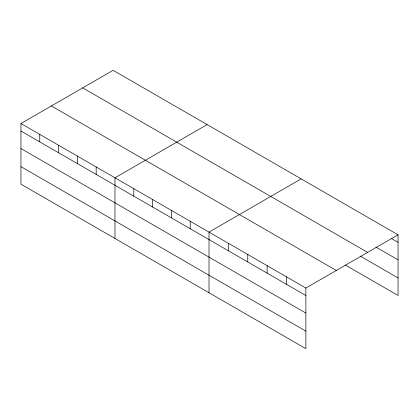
<?xml version="1.0" encoding="UTF-8"?>
<svg xmlns="http://www.w3.org/2000/svg" width="419" height="419" viewBox="0 0 419 419"><rect width="100%" height="100%" fill="white"/><g stroke="black" fill="none" stroke-linecap="round" stroke-linejoin="round"><path stroke-width="0.63" d="M20.95 123.526L305.886 288.031L305.886 348.687L20.95 184.182L20.95 123.526L113.114 70.313L398.05 234.818L398.05 295.474L345.46 265.112M207.143 124.6L114.979 177.813L114.979 238.469M301.172 178.887L209.008 232.1L209.008 292.755M305.886 288.031L398.05 234.818M391.409 238.474L398.05 242.308M375.906 247.069L398.05 259.853M82.7 87.875L367.636 252.379M360.408 256.198L398.05 277.928M51.364 105.965L336.3 270.47M20.95 131.011L305.886 295.521M20.95 148.556L305.886 313.061M20.95 166.636L305.886 331.141M286.507 276.844L286.507 284.333M267.133 265.656L267.133 273.146M247.76 254.474L247.76 261.959M228.381 243.287L228.381 250.772M190.2 221.242L190.2 228.727M171.397 210.385L171.397 217.87M152.589 199.528L152.589 207.012M133.781 188.67L133.781 196.155M96.171 166.956L96.171 174.44M77.368 156.098L77.368 163.583M58.56 145.241L58.56 152.726M39.758 134.384L39.758 141.868"/></g></svg>
